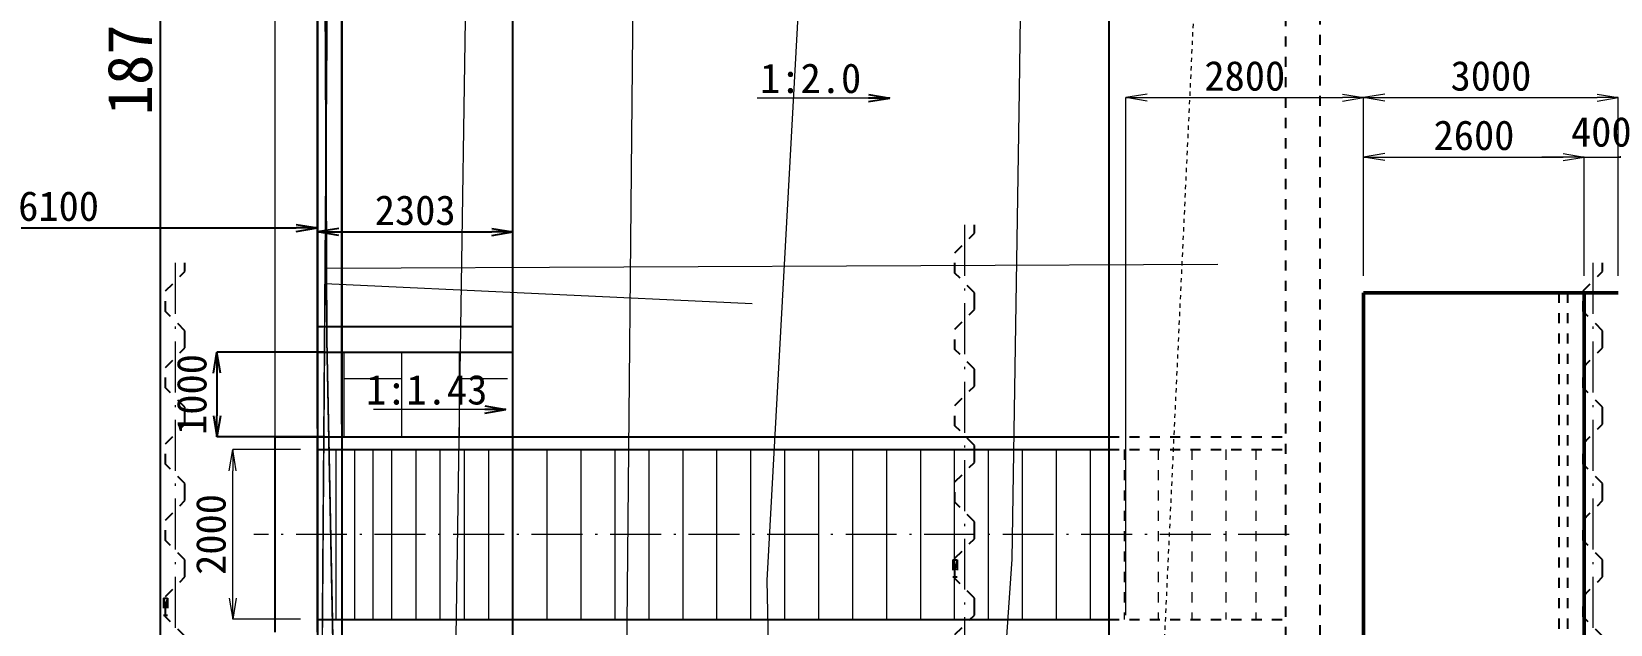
# Model space of a CAD drawing. Header units: millimetres. Extents: x 432273 to 1023813, y -32657 to 705940.
# Drawn here: x 760831 to 779430, y 407525 to 414512 of the extents above; entities that cross this region are included whole.
import ezdxf
from ezdxf.enums import TextEntityAlignment as Align

# ---------------------------------------------------------------- set-up
doc = ezdxf.new("R2010")
doc.units = ezdxf.units.MM
doc.header["$LTSCALE"] = 100
doc.header["$PDSIZE"] = 300
for name, pattern in [('561019', [1, 0.5, -0.5]), ('56301', [0.5, 0.25, -0.25]), ('SXF_一点短鎖線', [9.25, 6, -1.5, 0.25, -1.5]), ('SXF_跳び破線', [12, 6, -6]), ('破線', [7.5, 6, -1.5])]:
    doc.linetypes.add(name, pattern=pattern)
doc.layers.get('Defpoints').update_dxf_attribs({"color": 153})
for name, color, linetype, lineweight in [('D-BGD', 7, 'Continuous', 13), ('D-BMK', 2, 'SXF_一点短鎖線', 13), ('D-BYP-STR1', 2, 'Continuous', 13), ('D-BYP-STR2', 6, 'Continuous', 25), ('D-BYP-STR3', 3, 'Continuous', 25), ('D-BYP-STR4', 6, 'Continuous', 25), ('D-STR', 1, 'Continuous', 50), ('D-STR-DIM', 7, 'Continuous', 13), ('D-STR-HTXT', 7, 'Continuous', 13), ('D-STR-TXT', 7, 'Continuous', 13)]:
    doc.layers.add(name, color=color, linetype=linetype, lineweight=lineweight)
doc.layers.add('D-WORK2', color=11, linetype='Continuous', plot=False)
doc.styles.add('MS ゴシック', font='MS Gothic.ttf')
doc.styles.add('YOKO_GOTHIC', font='MS Gothic.ttf')
doc.styles.add('ＭＳ ゴシック', font='MS Gothic.ttf')
doc.dimstyles.new('DIM-100-F', dxfattribs={"dimscale": 100, "dimtxt": 3.5, "dimasz": 2.5, "dimexe": 0, "dimexo": 2, "dimgap": 0.8, "dimtad": 1, "dimdec": 0, "dimzin": 0, "dimdsep": 46, "dimtxsty": 'MS ゴシック', "dimblk": 'OPEN', "dimcen": 0.1, "dimclrd": 256, "dimclre": 256, "dimclrt": 256, "dimaunit": 1, "dimadec": 4, "dimazin": 0, "dimtfac": 1, "dimtdec": 0, "dimtmove": 2, "dimatfit": 3, "dimldrblk": 'OPEN', "dimfxl": 1, "dimtolj": 1, "dimtzin": 0, "dimlwd": -1, "dimlwe": -1, "dimarcsym": 2})
doc.dimstyles.new('S150', dxfattribs={"dimscale": 150, "dimtxt": 3.5, "dimasz": 2, "dimexe": 0.5, "dimexo": 1, "dimgap": 0.6, "dimtad": 1, "dimdec": 0, "dimdsep": 46, "dimtxsty": 'YOKO_GOTHIC', "dimblk": 'OPEN', "dimcen": 2.5, "dimclrd": 256, "dimclre": 256, "dimclrt": 256, "dimadec": 0, "dimazin": 0, "dimtfac": 1, "dimtdec": 0, "dimtix": 1, "dimtmove": 2, "dimatfit": 3, "dimldrblk": 'OPEN', "dimfxl": 1, "dimlwd": -1, "dimlwe": -1, "dimarcsym": 0})

# ---------------------------------------------------------------- blocks, each defined once
blk = doc.blocks.new('_Open')
at = {"color": 0, "linetype": 'ByBlock', "lineweight": -2}
for p, q in [((-1, 0.167), (0, 0)), ((-1, -0.167), (0, 0)), ((0, 0), (-1, 0))]:
    blk.add_line(p, q, dxfattribs=at)
blk = doc.blocks.new('*D272')
at = {"layer": 'D-STR-DIM', "ltscale": 0.2, "transparency": 16777216}
for p, q in [((773723, 407635), (773723, 413733)), ((773973, 413733), (776273, 413733)), ((776523, 411635), (776523, 413733))]:
    blk.add_line(p, q, dxfattribs=at)
at = {"layer": 'Defpoints', "color": 0, "ltscale": 0.2, "transparency": 16777216}
for p in [(776523, 413733), (776523, 411435), (773723, 407435)]:
    blk.add_point(p, dxfattribs=at)
at = {"layer": 'D-STR-DIM', "ltscale": 0.2, "transparency": 16777216, "xscale": 250, "yscale": 250, "zscale": 250, "rotation": 180}
blk.add_blockref('_Open', (773723, 413733), dxfattribs=at)
at = {"layer": 'D-STR-DIM', "ltscale": 0.2, "transparency": 16777216, "xscale": 250, "yscale": 250, "zscale": 250}
blk.add_blockref('_Open', (776523, 413733), dxfattribs=at)
at = {"layer": 'D-STR-DIM', "ltscale": 0.2, "transparency": 16777216, "insert": (775123, 413988), "char_height": 350, "attachment_point": 5, "style": 'MS ゴシック'}
blk.add_mtext('\\A1;2800', dxfattribs=at)
blk = doc.blocks.new('*D273')
at = {"layer": 'D-STR-DIM', "ltscale": 0.2, "transparency": 16777216}
for p, q in [((776523, 411635), (776523, 413733)), ((776773, 413733), (779273, 413733)), ((779523, 411635), (779523, 413733))]:
    blk.add_line(p, q, dxfattribs=at)
at = {"layer": 'Defpoints', "color": 0, "ltscale": 0.2, "transparency": 16777216}
for p in [(779523, 413733), (776523, 411435), (779523, 411435)]:
    blk.add_point(p, dxfattribs=at)
at = {"layer": 'D-STR-DIM', "ltscale": 0.2, "transparency": 16777216, "xscale": 250, "yscale": 250, "zscale": 250, "rotation": 180}
blk.add_blockref('_Open', (776523, 413733), dxfattribs=at)
at = {"layer": 'D-STR-DIM', "ltscale": 0.2, "transparency": 16777216, "xscale": 250, "yscale": 250, "zscale": 250}
blk.add_blockref('_Open', (779523, 413733), dxfattribs=at)
at = {"layer": 'D-STR-DIM', "ltscale": 0.2, "transparency": 16777216, "insert": (778023, 413988), "char_height": 350, "attachment_point": 5, "style": 'MS ゴシック'}
blk.add_mtext('\\A1;3000', dxfattribs=at)
blk = doc.blocks.new('*D274')
at = {"layer": 'D-STR-DIM', "ltscale": 0.2, "transparency": 16777216}
for p, q in [((776523, 411635), (776523, 413033)), ((776773, 413033), (778873, 413033)), ((779123, 411635), (779123, 413033))]:
    blk.add_line(p, q, dxfattribs=at)
at = {"layer": 'Defpoints', "color": 0, "ltscale": 0.2, "transparency": 16777216}
for p in [(779123, 413033), (776523, 411435), (779123, 411435)]:
    blk.add_point(p, dxfattribs=at)
at = {"layer": 'D-STR-DIM', "ltscale": 0.2, "transparency": 16777216, "xscale": 250, "yscale": 250, "zscale": 250, "rotation": 180}
blk.add_blockref('_Open', (776523, 413033), dxfattribs=at)
at = {"layer": 'D-STR-DIM', "ltscale": 0.2, "transparency": 16777216, "xscale": 250, "yscale": 250, "zscale": 250}
blk.add_blockref('_Open', (779123, 413033), dxfattribs=at)
at = {"layer": 'D-STR-DIM', "ltscale": 0.2, "transparency": 16777216, "insert": (777823, 413288), "char_height": 350, "attachment_point": 5, "style": 'MS ゴシック'}
blk.add_mtext('\\A1;2600', dxfattribs=at)
blk = doc.blocks.new('*D129')
at = {"layer": 'D-STR-DIM', "ltscale": 0.2, "transparency": 16777216}
for p, q in [((778873, 413033), (778623, 413033)), ((779123, 411635), (779123, 413033)), ((779123, 413033), (779523, 413033)), ((779523, 411635), (779523, 413033)), ((779773, 413033), (780023, 413033))]:
    blk.add_line(p, q, dxfattribs=at)
at = {"layer": 'Defpoints', "color": 0, "ltscale": 0.2, "transparency": 16777216}
for p in [(779523, 413033), (779123, 411435), (779523, 411435)]:
    blk.add_point(p, dxfattribs=at)
at = {"layer": 'D-STR-DIM', "ltscale": 0.2, "transparency": 16777216, "xscale": 250, "yscale": 250, "zscale": 250}
blk.add_blockref('_Open', (779123, 413033), dxfattribs=at)
at = {"layer": 'D-STR-DIM', "ltscale": 0.2, "transparency": 16777216, "xscale": 250, "yscale": 250, "zscale": 250, "rotation": 180}
blk.add_blockref('_Open', (779523, 413033), dxfattribs=at)
at = {"layer": 'D-STR-DIM', "ltscale": 0.2, "transparency": 16777216, "insert": (779323, 413328), "char_height": 350, "attachment_point": 5, "style": 'MS ゴシック'}
blk.add_mtext('\\A1;400', dxfattribs=at)
blk = doc.blocks.new('*D133')
at = {"layer": 'D-STR-DIM', "ltscale": 0.2, "transparency": 16777216}
for p, q in [((776123, 421435), (783132, 421435)), ((783132, 411685), (783132, 421185)), ((779723, 411435), (783132, 411435))]:
    blk.add_line(p, q, dxfattribs=at)
at = {"layer": 'Defpoints', "color": 0, "ltscale": 0.2, "transparency": 16777216}
for p in [(775923, 421435), (783132, 421435), (779523, 411435)]:
    blk.add_point(p, dxfattribs=at)
at = {"layer": 'D-STR-DIM', "ltscale": 0.2, "transparency": 16777216, "xscale": 250, "yscale": 250, "zscale": 250}
for p, rotation in [((783132, 421435), 90), ((783132, 411435), 270)]:
    blk.add_blockref('_Open', p, dxfattribs=dict(at, rotation=rotation))
at = {"layer": 'D-STR-DIM', "ltscale": 0.2, "transparency": 16777216, "insert": (782877, 416435), "char_height": 350, "attachment_point": 5, "rotation": 90, "style": 'MS ゴシック'}
blk.add_mtext('\\A1;10000', dxfattribs=at)
blk = doc.blocks.new('*D88')
at = {"layer": 'Defpoints', "ltscale": 0.2, "transparency": 16777216}
for p, q in [((764485, 411185), (764485, 423414)), ((764785, 423339), (766201, 423339)), ((766501, 421585), (766501, 423414))]:
    blk.add_line(p, q, dxfattribs=at)
at = {"layer": 'Defpoints', "color": 0, "ltscale": 0.2, "transparency": 16777216}
for p in [(766501, 423339), (766501, 421435), (764485, 411035)]:
    blk.add_point(p, dxfattribs=at)
at = {"layer": 'Defpoints', "ltscale": 0.2, "transparency": 16777216, "xscale": 300, "yscale": 300, "zscale": 300, "rotation": 180}
blk.add_blockref('_Open', (764485, 423339), dxfattribs=at)
at = {"layer": 'Defpoints', "ltscale": 0.2, "transparency": 16777216, "xscale": 300, "yscale": 300, "zscale": 300}
blk.add_blockref('_Open', (766501, 423339), dxfattribs=at)
at = {"layer": 'Defpoints', "ltscale": 0.2, "transparency": 16777216, "insert": (765493, 423691), "char_height": 525, "attachment_point": 5, "style": 'YOKO_GOTHIC'}
blk.add_mtext('2016', dxfattribs=at)
blk = doc.blocks.new('21311212131313131')
at = {"layer": 'D-BGD', "linetype": 'Continuous'}
for p, q in [((2621199.8571, -1227219.7997), (2620937.3489, -1216724.5447)), ((2621382.6896, -1227236.0916), (2621512.6051, -1222201.4775))]:
    blk.add_line(p, q, dxfattribs=at)
at = {"layer": 'D-BGD', "linetype": '561019', "flags": 128}
blk.add_lwpolyline([(2441034.3739, -1231115.2852), (2441014.949, -1230194.9008), (2441009.8382, -1229935.5942), (2440973.7998, -1228187.5674), (2440932.6506, -1226180.234), (2440890.6243, -1224172.4204), (2440849.475, -1222165.087), (2440838.0365, -1221607.0466), (2465396.9227, -1220738.3151), (2502568.1938, -1220258.7543), (2502893.2618, -1220254.3025), (2505968.9706, -1220281.5844), (2533646.6748, -1220529.6704), (2555247.3327, -1219423.2209), (2574682.3776, -1218318.0141), (2575877.9982, -1218262.2975), (2607350.0318, -1216798.0533), (2630746.0107, -1217401.774), (2633752.1022, -1217183.4579), (2635812.956, -1216221.9558), (2646480.1569, -1210237.1016), (2669388.8157, -1210323.2366), (2671678.4637, -1210836.7904), (2674039.248, -1211855.5625), (2682867.6468, -1216539.2122), (2684403.4154, -1216795.1095), (2705862.1412, -1215918.7715), (2722323.8586, -1215317.7261), (2764230.8114, -1214009.3989), (2772988.6009, -1213295.0741), (2774605.8721, -1213068.8912), (2777265.5539, -1211517.479), (2787744.4804, -1204699.9318), (2789344.3566, -1203582.9766), (2800889.1227, -1201996.8461), (2810456.4508, -1200682.5578), (2827286.2582, -1199498.6722), (2831012.6992, -1199215.4427)], dxfattribs=at)
at = {"layer": 'D-BGD', "linetype": 'Continuous', "flags": 128}
for points, elevation in [([(2662642.2508, -1211793.1491), (2654361.8688, -1211729.1096), (2651588.0888, -1211693.8289), (2649607.2616, -1211624.0843), (2647935.6245, -1211651.7796), (2646422.6477, -1212201.8261), (2639896.5704, -1215778.3885), (2636062.4205, -1218115.3211), (2634983.1068, -1218677.0433), (2633582.0225, -1219226.7818), (2631370.8878, -1219404.8909), (2624463.6251, -1219073.3538), (2618943.2065, -1219103.1535), (2615445.7887, -1219127.7418), (2603273.5427, -1219213.2275), (2599545.5534, -1219240.4168), (2596797.3862, -1219574.8494), (2588989.4326, -1220163.8881), (2580161.2271, -1220894.3864)], 363999.9803), ([(2658609.7653, -1213928.0223), (2652676.4151, -1213906.1937), (2650622.6763, -1214075.844), (2648912.0097, -1214262.2991), (2646642.0878, -1214733.1368), (2644069.2242, -1216032.2464), (2636391.0573, -1220634.5878), (2635437.5482, -1221074.7938), (2633801.2626, -1221523.1352), (2631751.5891, -1221643.7093), (2624774.7082, -1221955.8035), (2615167.0334, -1221625.73), (2602103.3073, -1222192.2188), (2591938.0111, -1223376.3837), (2581457.7463, -1223909.3069), (2568931.1809, -1224340.0631), (2548618.9487, -1225242.0942), (2539735.9525, -1225425.0206), (2522610.0062, -1225908.6907), (2499690.3873, -1225996.6817), (2474972.4705, -1226533.2456)], 364999.9803), ([(2449604.943, -1228146.0766), (2512615.0099, -1227518.9752), (2529899.8451, -1227251.1112), (2545192.0398, -1226810.1323), (2590018.9231, -1225157.6586), (2593466.7902, -1225021.5815), (2594916.1597, -1224941.7511), (2597675.9605, -1224619.3873), (2601856.0888, -1224263.9964), (2607977.5078, -1223946.446), (2615644.4648, -1223706.5949), (2629067.253, -1223556.6974), (2632844.792, -1223484.8112), (2634623.6468, -1223329.9846), (2635580.4417, -1223089.9441), (2637728.4484, -1222179.5729), (2641510.7003, -1220118.6196), (2642214.0332, -1219714.7438), (2646999.0761, -1217344.3068), (2651358.5504, -1216246.8884), (2654970.0491, -1216043.0641), (2660573.2281, -1216014.109)], 365999.9802), ([(2449772.332, -1230008.1912), (2499459.5651, -1228986.0459), (2507043.8392, -1228851.4161), (2512629.4108, -1228802.5618), (2536399.5492, -1228768.623), (2540180.1999, -1228697.3001), (2545956.1208, -1228488.1611), (2609704.4053, -1225883.6475), (2613975.3817, -1225720.4951), (2616249.2245, -1225661.0775), (2628263.3448, -1225591.6313), (2632317.4839, -1225530.9416), (2634371.7096, -1225408.2994), (2635231.9984, -1225284.1535), (2637359.5758, -1224633.9277), (2639911.355, -1223240.0529), (2642700.7661, -1221557.8726), (2645535.3296, -1220045.1952), (2648539.8083, -1218896.8649), (2651832.5754, -1218311.0681), (2655216.0251, -1218078.1644), (2658491.9882, -1217991.6256)], 366999.9802)]:
    blk.add_lwpolyline(points, dxfattribs=dict(at, elevation=elevation))
for points in [[(2656686.9467, -1220243.4675), (2651396.9093, -1220552.1516), (2650264.0026, -1220618.2593), (2649373.4809, -1220785.1365), (2646882.9721, -1221723.4766), (2641907.2356, -1224479.7372), (2640534.4395, -1225267.2693), (2639095.3444, -1226092.6092), (2637865.9019, -1226659.9283), (2636920.2729, -1226852.4996), (2633919.1306, -1227070.105), (2614895.3663, -1227321.9859), (2598798.9372, -1227763.8917), (2577698.008, -1228369.8252), (2558266.0011, -1228948.8574), (2543549.0324, -1229517.7702), (2510807.5416, -1229739.8477), (2457201.726, -1230847.8699)], [(2543549.0324, -1229517.7702), (2558266.0011, -1228948.8574), (2577698.008, -1228369.8252), (2598798.9372, -1227763.8917), (2614895.3663, -1227321.9859), (2633919.1306, -1227070.105)]]:
    blk.add_lwpolyline(points, dxfattribs=at)
at = {"layer": 'D-BGD', "linetype": 'Continuous'}
for points in [[(2658108.5483, -1220212.278, 368399.9801), (2649810.6115, -1220355.2356, 368349.9801), (2649396.2976, -1220424.8347, 368369.9801), (2649116.0549, -1220499.4271, 368379.9801), (2648653.7219, -1220656.7426, 368419.9801), (2639079.8998, -1225858.4267, 368259.9801), (2638011.3675, -1226310.9072, 368279.9801), (2636864.0818, -1226594.8709, 368299.9801), (2622041.867, -1227201.9312, 368509.9801), (2603420.9703, -1227667.5166, 368489.9801), (2583046.0721, -1228005.1242, 368469.9801), (2559313.1878, -1228624.9163, 368279.9801), (2520094.582, -1229522.7416, 368369.9801), (2506538.0364, -1229671.2376, 368369.9801), (2472330.7692, -1230473.761, 368359.9801), (2457041.9933, -1230871.01, 368249.9801), (2441605.9553, -1231016.6364, 367879.9801)], [(2559313.1878, -1228624.9163, 368279.9801), (2583046.0721, -1228005.1242, 368469.9801), (2603420.9703, -1227667.5166, 368489.9801), (2622041.867, -1227201.9312, 368509.9801), (2636864.0818, -1226594.8709, 368299.9801)]]:
    blk.add_polyline3d(points, dxfattribs=at)
at = {"layer": 'D-BMK', "linetype": 'SXF_一点短鎖線', "flags": 128}
blk.add_lwpolyline([(2358657.0594, -1232509.0485), (2831012.6992, -1222672.879)], dxfattribs=at)
at = {"layer": 'D-BYP-STR2', "flags": 128}
blk.add_lwpolyline([(2582128.6229, -1227855.5544), (2831012.6992, -1222672.879)], dxfattribs=at)
at = {"layer": 'D-BYP-STR2', "ltscale": 1500, "flags": 128}
blk.add_lwpolyline([(2559995.2108, -1229183.8133), (2581672.1455, -1231096.6869, 0.02634359), (2582724.6241, -1231130.2244), (2588239.7219, -1231015.3802, 0.0353635146), (2589646.5834, -1230886.2662), (2609257.3932, -1227676.8846, -0.0353635146), (2610664.2548, -1227547.7705), (2831012.6992, -1222959.3246)], format="xyb", dxfattribs=at)
blk = doc.blocks.new('*D141')
at = {"layer": 'D-WORK2', "ltscale": 1500, "transparency": 16777216}
for p, q in [((764335, 423801), (762269, 423801)), ((762344, 423501), (762344, 405335)), ((764335, 405035), (762269, 405035))]:
    blk.add_line(p, q, dxfattribs=at)
at = {"layer": 'Defpoints', "color": 0, "ltscale": 1500, "transparency": 16777216}
for p in [(764485, 423801, 0), (762344, 405035), (764485, 405035)]:
    blk.add_point(p, dxfattribs=at)
at = {"layer": 'D-WORK2', "ltscale": 1500, "transparency": 16777216, "xscale": 300, "yscale": 300, "zscale": 300}
for p, rotation in [((762344, 423801), 90), ((762344, 405035), 270)]:
    blk.add_blockref('_Open', p, dxfattribs=dict(at, rotation=rotation))
at = {"layer": 'D-WORK2', "ltscale": 1500, "transparency": 16777216, "insert": (761991, 414418), "char_height": 525, "attachment_point": 5, "rotation": 90, "style": 'YOKO_GOTHIC'}
blk.add_mtext('18766', dxfattribs=at)
blk = doc.blocks.new('*D156')
at = {"layer": 'D-STR-DIM', "ltscale": 0.01, "transparency": 16777216}
for p, q in [((763999, 409585), (763200, 409585)), ((763200, 407835), (763200, 409335)), ((763999, 407585), (763200, 407585))]:
    blk.add_line(p, q, dxfattribs=at)
at = {"layer": 'Defpoints', "color": 0, "ltscale": 0.01, "transparency": 16777216}
for p in [(763200, 409585), (764199, 409585), (764199, 407585)]:
    blk.add_point(p, dxfattribs=at)
at = {"layer": 'D-STR-DIM', "ltscale": 0.01, "transparency": 16777216, "xscale": 250, "yscale": 250, "zscale": 250}
for p, rotation in [((763200, 409585), 90), ((763200, 407585), 270)]:
    blk.add_blockref('_Open', p, dxfattribs=dict(at, rotation=rotation))
at = {"layer": 'D-STR-DIM', "ltscale": 0.01, "transparency": 16777216, "insert": (762945, 408585), "char_height": 350, "attachment_point": 5, "rotation": 90, "style": 'MS ゴシック'}
blk.add_mtext('\\A1;2000', dxfattribs=at)
blk = doc.blocks.new('*D160')
at = {"layer": 'D-WORK2', "ltscale": 1500, "transparency": 16777216}
for p, q in [((764285, 410735), (763014, 410735)), ((763014, 410485), (763014, 409985)), ((764285, 409735), (763014, 409735))]:
    blk.add_line(p, q, dxfattribs=at)
at = {"layer": 'Defpoints', "color": 0, "ltscale": 1500, "transparency": 16777216}
for p in [(764485, 410735), (763014, 409735), (764485, 409735)]:
    blk.add_point(p, dxfattribs=at)
at = {"layer": 'D-WORK2', "ltscale": 1500, "transparency": 16777216, "xscale": 250, "yscale": 250, "zscale": 250}
for p, rotation in [((763014, 410735), 90), ((763014, 409735), 270)]:
    blk.add_blockref('_Open', p, dxfattribs=dict(at, rotation=rotation))
at = {"layer": 'D-WORK2', "ltscale": 1500, "transparency": 16777216, "insert": (762719, 410235), "char_height": 350, "attachment_point": 5, "rotation": 90, "style": 'MS ゴシック'}
blk.add_mtext('\\A1;1000', dxfattribs=at)
blk = doc.blocks.new('*D167')
at = {"layer": 'D-WORK2', "ltscale": 1500, "transparency": 16777216}
for p, q in [((758099, 409784), (758099, 412198)), ((758349, 412198), (763949, 412198)), ((764199, 409835), (764199, 412198))]:
    blk.add_line(p, q, dxfattribs=at)
at = {"layer": 'Defpoints', "color": 0, "ltscale": 1500, "transparency": 16777216}
for p in [(764199, 412198), (758099, 409584), (764199, 409635)]:
    blk.add_point(p, dxfattribs=at)
at = {"layer": 'D-WORK2', "ltscale": 1500, "transparency": 16777216, "xscale": 250, "yscale": 250, "zscale": 250, "rotation": 180}
blk.add_blockref('_Open', (758099, 412198), dxfattribs=at)
at = {"layer": 'D-WORK2', "ltscale": 1500, "transparency": 16777216, "xscale": 250, "yscale": 250, "zscale": 250}
blk.add_blockref('_Open', (764199, 412198), dxfattribs=at)
at = {"layer": 'D-WORK2', "ltscale": 1500, "transparency": 16777216, "insert": (761149, 412453), "char_height": 350, "attachment_point": 5, "style": 'MS ゴシック'}
blk.add_mtext('\\A1;6100', dxfattribs=at)
blk = doc.blocks.new('*D168')
at = {"layer": 'D-WORK2', "ltscale": 1500, "transparency": 16777216}
for p, q in [((764199, 409835), (764199, 412150)), ((764449, 412150), (766251, 412150)), ((766501, 411135), (766501, 412150))]:
    blk.add_line(p, q, dxfattribs=at)
at = {"layer": 'Defpoints', "color": 0, "ltscale": 1500, "transparency": 16777216}
for p in [(766501, 412150), (766501, 410935), (764199, 409635)]:
    blk.add_point(p, dxfattribs=at)
at = {"layer": 'D-WORK2', "ltscale": 1500, "transparency": 16777216, "xscale": 250, "yscale": 250, "zscale": 250, "rotation": 180}
blk.add_blockref('_Open', (764199, 412150), dxfattribs=at)
at = {"layer": 'D-WORK2', "ltscale": 1500, "transparency": 16777216, "xscale": 250, "yscale": 250, "zscale": 250}
blk.add_blockref('_Open', (766501, 412150), dxfattribs=at)
at = {"layer": 'D-WORK2', "ltscale": 1500, "transparency": 16777216, "insert": (765350, 412405), "char_height": 350, "attachment_point": 5, "style": 'MS ゴシック'}
blk.add_mtext('\\A1;2303', dxfattribs=at)
blk = doc.blocks.new('*D219')
at = {"layer": 'Defpoints', "transparency": 16777216}
for p, q in [((758099, 411141), (758099, 423414)), ((758399, 423339), (763899, 423339)), ((764199, 409885), (764199, 423414))]:
    blk.add_line(p, q, dxfattribs=at)
at = {"layer": 'Defpoints', "color": 0, "transparency": 16777216}
for p in [(764199, 423339), (758099, 410991), (764199, 409735)]:
    blk.add_point(p, dxfattribs=at)
at = {"layer": 'Defpoints', "transparency": 16777216, "xscale": 300, "yscale": 300, "zscale": 300, "rotation": 180}
blk.add_blockref('_Open', (758099, 423339), dxfattribs=at)
at = {"layer": 'Defpoints', "transparency": 16777216, "xscale": 300, "yscale": 300, "zscale": 300}
blk.add_blockref('_Open', (764199, 423339), dxfattribs=at)
at = {"layer": 'Defpoints', "transparency": 16777216, "insert": (761149, 423691), "char_height": 525, "attachment_point": 5, "style": 'YOKO_GOTHIC'}
blk.add_mtext('6100', dxfattribs=at)
blk = doc.blocks.new('*D220')
at = {"layer": 'Defpoints', "transparency": 16777216}
for p, q in [((763899, 423339), (763599, 423339)), ((764199, 409885), (764199, 423414)), ((764199, 423339), (764485, 423339)), ((764485, 409885), (764485, 423414)), ((764785, 423339), (765085, 423339))]:
    blk.add_line(p, q, dxfattribs=at)
at = {"layer": 'Defpoints', "color": 0, "transparency": 16777216}
for p in [(764485, 423339), (764199, 409735), (764485, 409735)]:
    blk.add_point(p, dxfattribs=at)
at = {"layer": 'Defpoints', "transparency": 16777216, "xscale": 300, "yscale": 300, "zscale": 300}
blk.add_blockref('_Open', (764199, 423339), dxfattribs=at)
at = {"layer": 'Defpoints', "transparency": 16777216, "xscale": 300, "yscale": 300, "zscale": 300, "rotation": 180}
blk.add_blockref('_Open', (764485, 423339), dxfattribs=at)
at = {"layer": 'Defpoints', "transparency": 16777216, "insert": (764342, 423691), "char_height": 525, "attachment_point": 5, "style": 'YOKO_GOTHIC'}
blk.add_mtext('286', dxfattribs=at)

msp = doc.modelspace()

# ---------------------------------------------------------------- hatches: boundary and pattern name
at = {"layer": 'D-BYP-STR1'}
h = msp.add_hatch(dxfattribs=at)
h.set_pattern_fill('AR-BRSTD', color=256, scale=10, angle=269.99978)
h.set_pattern_definition([(269.9998, (696772.4, 335237.3), (677.418, -0.0027), []), (359.9998, (696772.4, 335237.3), (677.422, 1015.997), [677.418, -677.418])])
edge = h.paths.add_edge_path()
edge.add_line((764198.5, 410734.8), (766501.1, 410734.8))
edge.add_arc((768181.8, 410234.8), 1753.5, 163.43256, 196.56744)
edge.add_line((766501.1, 409734.8), (764198.5, 409734.8))
edge.add_line((764198.5, 409734.8), (764198.5, 410734.8))
edge = h.paths.add_edge_path()
edge.add_line((764198.5, 404134.8), (766501.1, 404134.8))
edge.add_arc((788573.8, 403159.8), 22094.2, 177.47077, 182.52923)
edge.add_line((766501.1, 402184.8), (764216.1, 402184.8))
edge.add_line((764216.1, 402184.8), (764198.5, 404134.8))

# ---------------------------------------------------------------- linework, layer by layer
at = {"layer": 'D-BGD', "color": 6, "ltscale": 1500, "elevation": 354000, "flags": 128}
msp.add_lwpolyline([(763617.8, 472957.1), (761254, 451324.6, 0.0263436), (761198.6, 450273.1), (761198.6, 444756.8, 0.0353635), (761298.4, 443347.6), (764098.8, 423674.2, -0.0353635), (764198.6, 422264.9), (764198.5, 186939.8)], format="xyb", dxfattribs=at)
at = {"layer": 'D-BMK', "linetype": 'SXF_一点短鎖線'}
for p, q in [((764484.9, 401992.8, 354000), (764484.9, 412219.4, 354000)), ((771822.9, 412234.8, 354000), (771822.9, 397834.8, 354000)), ((762522.9, 411784.8, 354000), (762522.9, 398284.8, 354000)), ((779222.9, 411784.8, 354000), (779222.9, 398284.8, 354000)), ((775646.4, 408584.8, 354000), (763449.4, 408584.8, 354000))]:
    msp.add_line(p, q, dxfattribs=at)
at = {"layer": 'D-BYP-STR1'}
msp.add_line((763698.5, 409734.8, 354000), (763698.5, 427464.7, 354000), dxfattribs=at)
at = {"layer": 'D-BYP-STR1', "ltscale": 0.2}
for p, q in [((764416.3, 409584.8, 354000), (764416.3, 407584.8, 354000)), ((764634.1, 409584.8, 354000), (764634.1, 407584.8, 354000)), ((764851.9, 409584.8, 354000), (764851.9, 407584.8, 354000)), ((765069.2, 409584.8, 354000), (765069.2, 407584.8, 354000)), ((765355.6, 409584.8, 354000), (765355.6, 407584.8, 354000)), ((765641.9, 409584.8, 354000), (765641.9, 407584.8, 354000)), ((765928.3, 409584.8, 354000), (765928.3, 407584.8, 354000)), ((766214.7, 409584.8, 354000), (766214.7, 407584.8, 354000)), ((766501.1, 409584.8, 354000), (766501.1, 407584.8, 354000)), ((766901.1, 409584.8, 354000), (766901.1, 407584.8, 354000)), ((767301.1, 409584.8, 354000), (767301.1, 407584.8, 354000)), ((767701.1, 409584.8, 354000), (767701.1, 407584.8, 354000)), ((768101.1, 409584.8, 354000), (768101.1, 407584.8, 354000)), ((768501.1, 409584.8, 354000), (768501.1, 407584.8, 354000)), ((768901.1, 409584.8, 354000), (768901.1, 407584.8, 354000)), ((769301.1, 409584.8, 354000), (769301.1, 407584.8, 354000)), ((769701.1, 409584.8, 354000), (769701.1, 407584.8, 354000)), ((770101.1, 409584.8, 354000), (770101.1, 407584.8, 354000)), ((770501.1, 409584.8, 354000), (770501.1, 407584.8, 354000)), ((770901.1, 409584.8, 354000), (770901.1, 407584.8, 354000)), ((771301.1, 409584.8, 354000), (771301.1, 407584.8, 354000)), ((771701.1, 409584.8, 354000), (771701.1, 407584.8, 354000)), ((772101.1, 409584.8, 354000), (772101.1, 407584.8, 354000)), ((772501.1, 409584.8, 354000), (772501.1, 407584.8, 354000)), ((772901.1, 409584.8, 354000), (772901.1, 407584.8, 354000)), ((773301.1, 409584.8, 354000), (773301.1, 407584.8, 354000))]:
    msp.add_line(p, q, dxfattribs=at)
at = {"layer": 'D-BYP-STR1', "linetype": 'SXF_跳び破線', "ltscale": 0.2}
for p, q in [((773701.1, 409584.8, 354000), (773701.1, 407584.8, 354000)), ((774101.1, 409584.8, 354000), (774101.1, 407584.8, 354000)), ((774501.1, 409584.8, 354000), (774501.1, 407584.8, 354000)), ((774901.1, 409584.8, 354000), (774901.1, 407584.8, 354000)), ((775254.1, 409584.8, 354000), (775254.1, 407584.8, 354000))]:
    msp.add_line(p, q, dxfattribs=at)
at = {"layer": 'D-BYP-STR3', "ltscale": 0.2}
for p, q in [((766501.1, 388634.8, 354000), (766501.1, 421434.8, 354000)), ((773522.9, 421434.8, 354000), (773522.9, 406434.8, 354000)), ((764198.5, 411034.8, 354000), (766501.1, 411034.8, 354000)), ((764198.5, 411034.8, 354000), (764198.5, 409734.8, 354000)), ((764198.5, 410734.8, 354000), (766501.1, 410734.8, 354000)), ((763698.5, 407434.8, 354000), (763698.5, 409734.8, 354000)), ((763698.5, 409734.8, 354000), (773522.9, 409734.8, 354000)), ((764198.5, 407434.8, 354000), (764198.5, 409734.8, 354000)), ((764198.5, 409584.8, 354000), (773522.9, 409584.8, 354000)), ((764198.5, 407584.8, 354000), (773522.9, 407584.8, 354000))]:
    msp.add_line(p, q, dxfattribs=at)
at = {"layer": 'D-BYP-STR3', "linetype": 'SXF_跳び破線', "ltscale": 0.2}
for p, q in [((775607.2, 405934.8, 354000), (775607.2, 421434.8, 354000)), ((776007.2, 421434.8, 354000), (776007.2, 405934.8, 354000)), ((773522.9, 409734.8, 354000), (775607.2, 409734.8, 354000)), ((773522.9, 409584.8, 354000), (775607.2, 409584.8, 354000)), ((773522.9, 407584.8, 354000), (775607.2, 407584.8, 354000))]:
    msp.add_line(p, q, dxfattribs=at)
at = {"layer": 'D-BYP-STR4', "linetype": 'SXF_跳び破線', "ltscale": 0.2}
for points in [[(771937.9, 411334.8), (771937.9, 411434.8), (771707.9, 411664.8), (771707.9, 411904.8), (771937.9, 412134.8), (771937.9, 412234.8)], [(762637.9, 410884.8), (762637.9, 410984.8), (762407.9, 411214.8), (762407.9, 411454.8), (762637.9, 411684.8), (762637.9, 411784.8)], [(779337.9, 410884.8), (779337.9, 410984.8), (779107.9, 411214.8), (779107.9, 411454.8), (779337.9, 411684.8), (779337.9, 411784.8)], [(771937.9, 410434.8), (771937.9, 410534.8), (771707.9, 410764.8), (771707.9, 411004.8), (771937.9, 411234.8), (771937.9, 411334.8)], [(762637.9, 409984.8), (762637.9, 410084.8), (762407.9, 410314.8), (762407.9, 410554.8), (762637.9, 410784.8), (762637.9, 410884.8)], [(779337.9, 409984.8), (779337.9, 410084.8), (779107.9, 410314.8), (779107.9, 410554.8), (779337.9, 410784.8), (779337.9, 410884.8)], [(771937.9, 409534.8), (771937.9, 409634.8), (771707.9, 409864.8), (771707.9, 410104.8), (771937.9, 410334.8), (771937.9, 410434.8)], [(762637.9, 409084.8), (762637.9, 409184.8), (762407.9, 409414.8), (762407.9, 409654.8), (762637.9, 409884.8), (762637.9, 409984.8)], [(779337.9, 409084.8), (779337.9, 409184.8), (779107.9, 409414.8), (779107.9, 409654.8), (779337.9, 409884.8), (779337.9, 409984.8)], [(771937.9, 408634.8), (771937.9, 408734.8), (771707.9, 408964.8), (771707.9, 409204.8), (771937.9, 409434.8), (771937.9, 409534.8)], [(762637.9, 408184.8), (762637.9, 408284.8), (762407.9, 408514.8), (762407.9, 408754.8), (762637.9, 408984.8), (762637.9, 409084.8)], [(779337.9, 408184.8), (779337.9, 408284.8), (779107.9, 408514.8), (779107.9, 408754.8), (779337.9, 408984.8), (779337.9, 409084.8)], [(771937.9, 407734.8), (771937.9, 407834.8), (771707.9, 408064.8), (771707.9, 408304.8), (771937.9, 408534.8), (771937.9, 408634.8)], [(771682.9, 408284.8), (771682.9, 408084.8)], [(771682.9, 408284.8), (771732.9, 408284.8)], [(771732.9, 408284.8), (771682.9, 408084.8)], [(771682.9, 408284.8), (771732.9, 408084.8)], [(771732.9, 408284.8), (771732.9, 408084.8)], [(762637.9, 407284.8), (762637.9, 407384.8), (762407.9, 407614.8), (762407.9, 407854.8), (762637.9, 408084.8), (762637.9, 408184.8)], [(771682.9, 408084.8), (771732.9, 408084.8)], [(779337.9, 407284.8), (779337.9, 407384.8), (779107.9, 407614.8), (779107.9, 407854.8), (779337.9, 408084.8), (779337.9, 408184.8)], [(762382.9, 407834.8), (762382.9, 407634.8)], [(762382.9, 407834.8), (762432.9, 407834.8)], [(762432.9, 407834.8), (762382.9, 407634.8)], [(762382.9, 407834.8), (762432.9, 407634.8)], [(762432.9, 407834.8), (762432.9, 407634.8)], [(771937.9, 406834.8), (771937.9, 406934.8), (771707.9, 407164.8), (771707.9, 407404.8), (771937.9, 407634.8), (771937.9, 407734.8)], [(762382.9, 407634.8), (762432.9, 407634.8)]]:
    msp.add_lwpolyline(points, dxfattribs=at)
at = {"layer": 'D-STR'}
for p, q in [((779122.9, 411434.8, 354000), (776522.9, 411434.8, 354000)), ((776522.9, 405934.8, 354000), (776522.9, 411434.8, 354000)), ((779122.9, 405934.8, 354000), (779122.9, 411434.8, 354000)), ((779122.9, 407142.7, 354000), (779122.9, 411434.8, 354000))]:
    msp.add_line(p, q, dxfattribs=at)
at = {"layer": 'D-STR', "linetype": '破線', "ltscale": 100}
msp.add_line((779122.9, 411434.8, 354000), (779522.9, 411434.8, 354000), dxfattribs=at)
at = {"layer": 'Defpoints', "linetype": 'SXF_跳び破線', "ltscale": 0.2}
for p, q in [((778822.9, 411434.8, 354000), (778822.9, 398634.8, 354000)), ((778922.9, 411434.8, 354000), (778922.9, 398634.8, 354000))]:
    msp.add_line(p, q, dxfattribs=at)

# ---------------------------------------------------------------- block references
at = {"layer": 'D-BGD', "linetype": '56301', "rotation": 268.807065034117}
msp.add_blockref('21311212131313131', (2045832.1, 3006806.9, 354000), dxfattribs=at)

# ---------------------------------------------------------------- texts
at = {"layer": 'D-STR-TXT', "style": 'ＭＳ ゴシック'}
for s, p in [('1:2.0', (770009, 413787.6, 354000)), ('1:1.43', (765485.9, 410116.6, 354000))]:
    msp.add_text(s, height=350, rotation=360, dxfattribs=at).set_placement(p, align=Align.CENTER)

# ---------------------------------------------------------------- dimensions: what is measured, and where the dimension line sits
at = {"layer": 'D-STR-DIM', "ltscale": 0.2}
dim = msp.add_linear_dim(base=(783131.5, 421434.8, 354000), p1=(779522.9, 411434.8, 354000), p2=(775922.9, 421434.8, 354000), angle=90, dimstyle='DIM-100-F', dxfattribs=at)
dim.commit()
dim.dimension.update_dxf_attribs({"geometry": '*D133', "text_midpoint": (782876.5, 416434.8, 354000)})
for base, p1, p2, picture, middle in [((776522.9, 413733.1, 354000), (773722.9, 407434.8, 354000), (776522.9, 411434.8, 354000), '*D272', (775122.9, 413988.1, 354000)), ((779522.9, 413733.1, 354000), (776522.9, 411434.8, 354000), (779522.9, 411434.8, 354000), '*D273', (778022.9, 413988.1, 354000)), ((779122.9, 413033.1, 354000), (776522.9, 411434.8, 354000), (779122.9, 411434.8, 354000), '*D274', (777822.9, 413288.1, 354000)), ((779522.9, 413033.1, 354000), (779122.9, 411434.8, 354000), (779522.9, 411434.8, 354000), '*D129', (779322.9, 413328.1, 354000))]:
    dim = msp.add_linear_dim(base=base, p1=p1, p2=p2, dimstyle='DIM-100-F', dxfattribs=at)
    dim.commit()
    dim.dimension.update_dxf_attribs({"geometry": picture, "text_midpoint": middle})
at = {"layer": 'D-STR-DIM', "ltscale": 0.01}
dim = msp.add_linear_dim(base=(763199.9, 409584.8, 354000), p1=(764198.6, 407584.8, 354000), p2=(764198.6, 409584.8, 354000), angle=90, dimstyle='DIM-100-F', dxfattribs=at)
dim.commit()
dim.dimension.update_dxf_attribs({"geometry": '*D156', "text_midpoint": (762944.9, 408584.8, 354000)})
at = {"layer": 'D-WORK2', "ltscale": 1500}
dim = msp.add_aligned_dim(p1=(764484.9, 423800.8, 354000), p2=(764484.9, 405034.8, 354000), distance=-2141.4, dimstyle='S150', override={"dimarcsym": 2}, dxfattribs=at)
dim.commit()
dim.dimension.update_dxf_attribs({"geometry": '*D141', "text_midpoint": (761991, 414417.8, 354000)})
for base, p1, p2, picture, middle in [((764198.6, 412198.2, 354000), (758098.6, 409584.4, 354000), (764198.6, 409634.8, 354000), '*D167', (761148.6, 412453.2, 354000)), ((766501.0612, 412150.2999, 354000), (764198.5611, 409634.7872, 354000), (766501.0612, 410934.7872, 354000), '*D168', (765349.8112, 412405.2999, 354000))]:
    dim = msp.add_linear_dim(base=base, p1=p1, p2=p2, dimstyle='DIM-100-F', dxfattribs=at)
    dim.commit()
    dim.dimension.update_dxf_attribs({"geometry": picture, "text_midpoint": middle})
dim = msp.add_linear_dim(base=(763014.1, 409734.8, 354000), p1=(764485, 410734.8, 354000), p2=(764485, 409734.8, 354000), angle=90, dimstyle='DIM-100-F', dxfattribs=at)
dim.commit()
dim.dimension.update_dxf_attribs({"geometry": '*D160', "text_midpoint": (762719.1, 410234.8, 354000)})
at = {"layer": 'Defpoints'}
for base, p1, p2, picture, middle in [((764198.6, 423338.9, 354000), (758098.6, 410991.3, 354000), (764198.6, 409734.8, 354000), '*D219', (761148.6, 423691.4, 354000)), ((764484.9, 423338.9, 354000), (764198.6, 409734.8, 354000), (764484.9, 409734.8, 354000), '*D220', (764341.7, 423691.4, 354000))]:
    dim = msp.add_linear_dim(base=base, p1=p1, p2=p2, dimstyle='S150', dxfattribs=at)
    dim.commit()
    dim.dimension.update_dxf_attribs({"geometry": picture, "text_midpoint": middle})
at = {"layer": 'Defpoints', "ltscale": 0.2}
dim = msp.add_linear_dim(base=(766501.1, 423338.9, 354000), p1=(764484.9, 411034.8, 354000), p2=(766501.1, 421434.8, 354000), dimstyle='S150', dxfattribs=at)
dim.commit()
dim.dimension.update_dxf_attribs({"geometry": '*D88', "text_midpoint": (765493, 423691.4, 354000)})

# ---------------------------------------------------------------- leaders
at = {"layer": 'D-STR-HTXT', "ltscale": 1500}
for points in [[(770941.8, 413728.7, 354000), (769379.9, 413728.7, 354000)], [(766418.7, 410057.7, 354000), (764856.8, 410057.7, 354000)]]:
    msp.add_leader(points, dimstyle='DIM-100-F', override={"dimgap": 0.8, "dimtad": 0}, dxfattribs=at)

doc.saveas('drawing.dxf')
